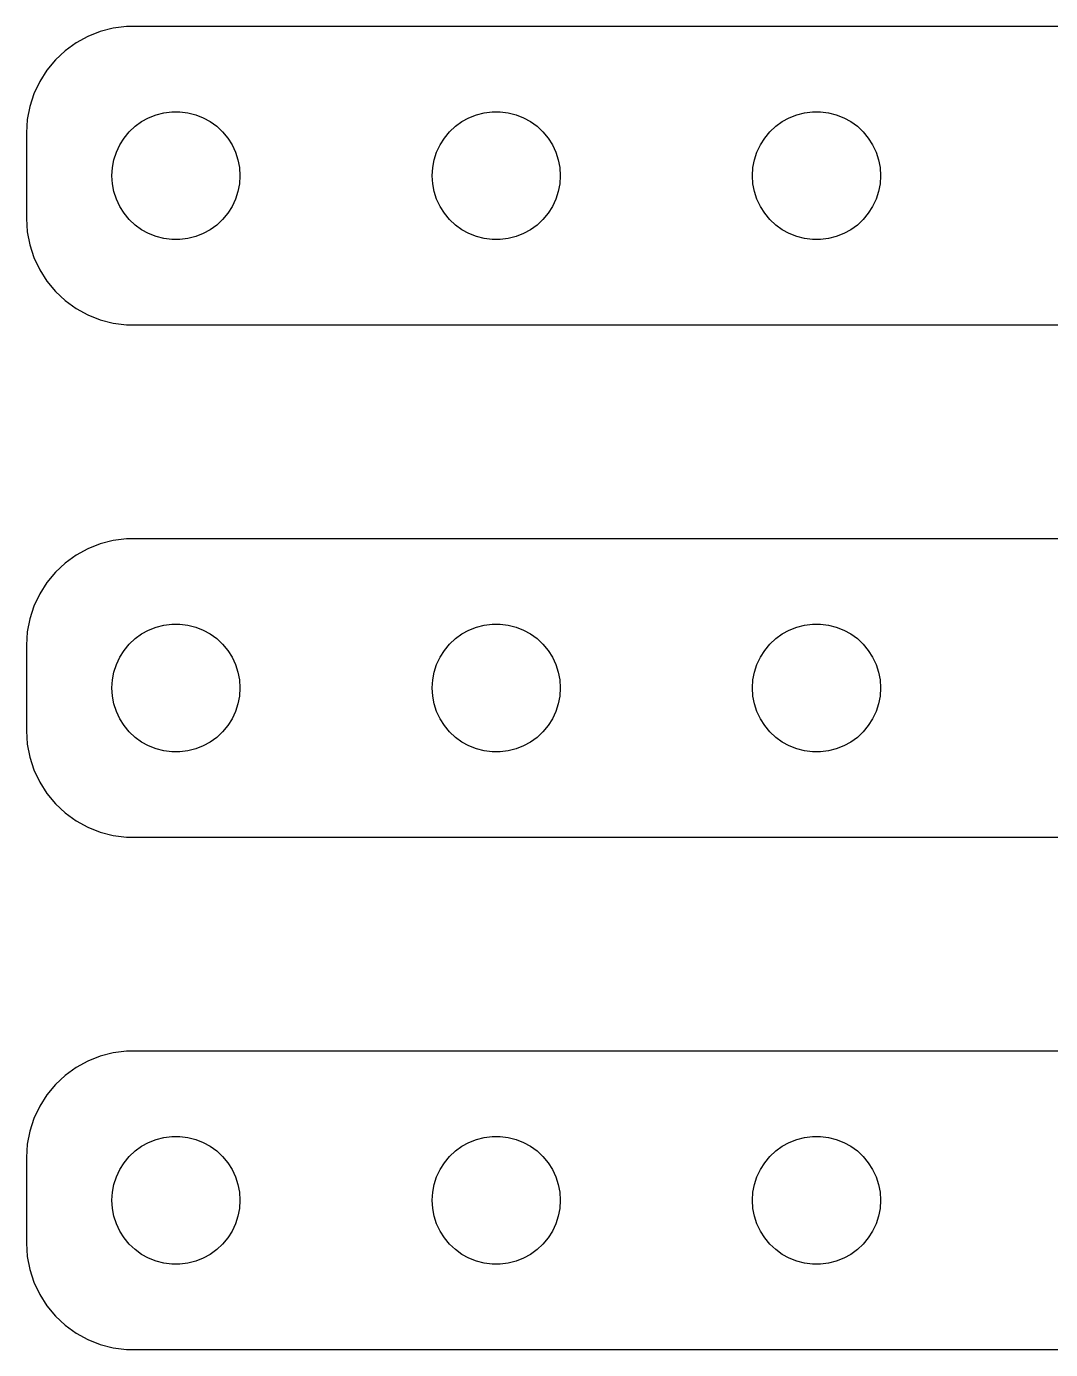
# Model space of a CAD drawing. Header units: metres. Extents: x -52 to 52, y 41 to 103.
# Drawn here: x -52 to -4, y 41 to 103 of the extents above; entities that cross this region are included whole.
import ezdxf

# ---------------------------------------------------------------- set-up
doc = ezdxf.new("R2010")
doc.units = ezdxf.units.M

msp = doc.modelspace()

# ---------------------------------------------------------------- linework, layer by layer
for p, q in [((-47.9369, 102.911), (-48.5451, 102.755)), ((-47.3139, 102.99), (-47.9369, 102.911)), ((47.3139, 102.99), (-47.3139, 102.99)), ((-49.1289, 102.524), (-49.6791, 102.222)), ((-48.5451, 102.755), (-49.1289, 102.524)), ((-50.1871, 101.853), (-50.6448, 101.423)), ((-49.6791, 102.222), (-50.1871, 101.853)), ((-50.6448, 101.423), (-51.0451, 100.939)), ((-51.3815, 100.409), (-51.6489, 99.8406)), ((-51.0451, 100.939), (-51.3815, 100.409)), ((-51.6489, 99.8406), (-51.8429, 99.2434)), ((-51.8429, 99.2434), (-51.9606, 98.6267)), ((-51.9606, 98.6267), (-52, 98)), ((-46.6075, 98.533), (-46.2773, 98.7145)), ((-46.2773, 98.7145), (-45.927, 98.8532)), ((-45.927, 98.8532), (-45.5621, 98.9469)), ((-45.5621, 98.9469), (-45.1884, 98.9941)), ((-45.1884, 98.9941), (-44.8116, 98.9941)), ((-44.8116, 98.9941), (-44.4379, 98.9469)), ((-44.4379, 98.9469), (-44.0729, 98.8532)), ((-44.0729, 98.8532), (-43.7227, 98.7145)), ((-43.7227, 98.7145), (-43.3925, 98.533)), ((-31.6075, 98.533), (-31.2773, 98.7145)), ((-31.2773, 98.7145), (-30.927, 98.8532)), ((-30.927, 98.8532), (-30.5621, 98.9469)), ((-30.5621, 98.9469), (-30.1884, 98.9941)), ((-30.1884, 98.9941), (-29.8116, 98.9941)), ((-29.8116, 98.9941), (-29.4379, 98.9469)), ((-29.4379, 98.9469), (-29.0729, 98.8532)), ((-29.0729, 98.8532), (-28.7227, 98.7145)), ((-28.7227, 98.7145), (-28.3925, 98.533)), ((-16.6075, 98.533), (-16.2773, 98.7145)), ((-16.2773, 98.7145), (-15.927, 98.8532)), ((-15.927, 98.8532), (-15.5621, 98.9469)), ((-15.5621, 98.9469), (-15.1884, 98.9941)), ((-15.1884, 98.9941), (-14.8116, 98.9941)), ((-14.8116, 98.9941), (-14.4379, 98.9469)), ((-14.4379, 98.9469), (-14.0729, 98.8532)), ((-14.0729, 98.8532), (-13.7227, 98.7145)), ((-13.7227, 98.7145), (-13.3925, 98.533)), ((-52, 98), (-52, 94)), ((-47.427, 97.7634), (-47.1869, 98.0536)), ((-47.1869, 98.0536), (-46.9123, 98.3115)), ((-46.9123, 98.3115), (-46.6075, 98.533)), ((-43.3925, 98.533), (-43.0877, 98.3115)), ((-43.0877, 98.3115), (-42.8131, 98.0536)), ((-42.8131, 98.0536), (-42.5729, 97.7634)), ((-32.427, 97.7634), (-32.1869, 98.0536)), ((-32.1869, 98.0536), (-31.9123, 98.3115)), ((-31.9123, 98.3115), (-31.6075, 98.533)), ((-28.3925, 98.533), (-28.0877, 98.3115)), ((-28.0877, 98.3115), (-27.8131, 98.0536)), ((-27.8131, 98.0536), (-27.5729, 97.7634)), ((-17.427, 97.7634), (-17.1869, 98.0536)), ((-17.1869, 98.0536), (-16.9123, 98.3115)), ((-16.9123, 98.3115), (-16.6075, 98.533)), ((-13.3925, 98.533), (-13.0877, 98.3115)), ((-13.0877, 98.3115), (-12.8131, 98.0536)), ((-12.8131, 98.0536), (-12.5729, 97.7634)), ((-47.7893, 97.1044), (-47.6289, 97.4453)), ((-47.6289, 97.4453), (-47.427, 97.7634)), ((-42.5729, 97.7634), (-42.3711, 97.4453)), ((-42.3711, 97.4453), (-42.2107, 97.1044)), ((-32.7893, 97.1044), (-32.6289, 97.4453)), ((-32.6289, 97.4453), (-32.427, 97.7634)), ((-27.5729, 97.7634), (-27.3711, 97.4453)), ((-27.3711, 97.4453), (-27.2107, 97.1044)), ((-17.7893, 97.1044), (-17.6289, 97.4453)), ((-17.6289, 97.4453), (-17.427, 97.7634)), ((-12.5729, 97.7634), (-12.3711, 97.4453)), ((-12.3711, 97.4453), (-12.2107, 97.1044)), ((-47.9763, 96.376), (-47.9057, 96.7461)), ((-47.9057, 96.7461), (-47.7893, 97.1044)), ((-42.2107, 97.1044), (-42.0942, 96.7461)), ((-42.0942, 96.7461), (-42.0237, 96.376)), ((-32.9763, 96.376), (-32.9057, 96.7461)), ((-32.9057, 96.7461), (-32.7893, 97.1044)), ((-27.2107, 97.1044), (-27.0942, 96.7461)), ((-27.0942, 96.7461), (-27.0237, 96.376)), ((-17.9763, 96.376), (-17.9057, 96.7461)), ((-17.9057, 96.7461), (-17.7893, 97.1044)), ((-12.2107, 97.1044), (-12.0942, 96.7461)), ((-12.0942, 96.7461), (-12.0237, 96.376)), ((-48, 96), (-47.9763, 96.376)), ((-42.0237, 96.376), (-42, 96)), ((-33, 96), (-32.9763, 96.376)), ((-27.0237, 96.376), (-27, 96)), ((-18, 96), (-17.9763, 96.376)), ((-12.0237, 96.376), (-12, 96)), ((-47.9763, 95.624), (-48, 96)), ((-47.9057, 95.2539), (-47.9763, 95.624)), ((-42.0237, 95.624), (-42.0942, 95.2539)), ((-42, 96), (-42.0237, 95.624)), ((-32.9763, 95.624), (-33, 96)), ((-32.9057, 95.2539), (-32.9763, 95.624)), ((-27.0237, 95.624), (-27.0942, 95.2539)), ((-27, 96), (-27.0237, 95.624)), ((-17.9763, 95.624), (-18, 96)), ((-17.9057, 95.2539), (-17.9763, 95.624)), ((-12.0237, 95.624), (-12.0942, 95.2539)), ((-12, 96), (-12.0237, 95.624)), ((-47.7893, 94.8956), (-47.9057, 95.2539)), ((-47.6289, 94.5547), (-47.7893, 94.8956)), ((-42.2107, 94.8956), (-42.3711, 94.5547)), ((-42.0942, 95.2539), (-42.2107, 94.8956)), ((-32.7893, 94.8956), (-32.9057, 95.2539)), ((-32.6289, 94.5547), (-32.7893, 94.8956)), ((-27.2107, 94.8956), (-27.3711, 94.5547)), ((-27.0942, 95.2539), (-27.2107, 94.8956)), ((-17.7893, 94.8956), (-17.9057, 95.2539)), ((-17.6289, 94.5547), (-17.7893, 94.8956)), ((-12.2107, 94.8956), (-12.3711, 94.5547)), ((-12.0942, 95.2539), (-12.2107, 94.8956)), ((-47.427, 94.2366), (-47.6289, 94.5547)), ((-47.1869, 93.9464), (-47.427, 94.2366)), ((-42.5729, 94.2366), (-42.8131, 93.9464)), ((-42.3711, 94.5547), (-42.5729, 94.2366)), ((-32.427, 94.2366), (-32.6289, 94.5547)), ((-32.1869, 93.9464), (-32.427, 94.2366)), ((-27.5729, 94.2366), (-27.8131, 93.9464)), ((-27.3711, 94.5547), (-27.5729, 94.2366)), ((-17.427, 94.2366), (-17.6289, 94.5547)), ((-17.1869, 93.9464), (-17.427, 94.2366)), ((-12.5729, 94.2366), (-12.8131, 93.9464)), ((-12.3711, 94.5547), (-12.5729, 94.2366)), ((-52, 94), (-51.9606, 93.3733)), ((-46.9123, 93.6885), (-47.1869, 93.9464)), ((-46.6075, 93.467), (-46.9123, 93.6885)), ((-43.0877, 93.6885), (-43.3925, 93.467)), ((-42.8131, 93.9464), (-43.0877, 93.6885)), ((-31.9123, 93.6885), (-32.1869, 93.9464)), ((-31.6075, 93.467), (-31.9123, 93.6885)), ((-28.0877, 93.6885), (-28.3925, 93.467)), ((-27.8131, 93.9464), (-28.0877, 93.6885)), ((-16.9123, 93.6885), (-17.1869, 93.9464)), ((-16.6075, 93.467), (-16.9123, 93.6885)), ((-13.0877, 93.6885), (-13.3925, 93.467)), ((-12.8131, 93.9464), (-13.0877, 93.6885)), ((-51.9606, 93.3733), (-51.8429, 92.7566)), ((-46.2773, 93.2855), (-46.6075, 93.467)), ((-45.927, 93.1468), (-46.2773, 93.2855)), ((-45.5621, 93.0531), (-45.927, 93.1468)), ((-45.1884, 93.0059), (-45.5621, 93.0531)), ((-44.8116, 93.0059), (-45.1884, 93.0059)), ((-44.4379, 93.0531), (-44.8116, 93.0059)), ((-44.0729, 93.1468), (-44.4379, 93.0531)), ((-43.7227, 93.2855), (-44.0729, 93.1468)), ((-43.3925, 93.467), (-43.7227, 93.2855)), ((-31.2773, 93.2855), (-31.6075, 93.467)), ((-30.927, 93.1468), (-31.2773, 93.2855)), ((-30.5621, 93.0531), (-30.927, 93.1468)), ((-30.1884, 93.0059), (-30.5621, 93.0531)), ((-29.8116, 93.0059), (-30.1884, 93.0059)), ((-29.4379, 93.0531), (-29.8116, 93.0059)), ((-29.0729, 93.1468), (-29.4379, 93.0531)), ((-28.7227, 93.2855), (-29.0729, 93.1468)), ((-28.3925, 93.467), (-28.7227, 93.2855)), ((-16.2773, 93.2855), (-16.6075, 93.467)), ((-15.927, 93.1468), (-16.2773, 93.2855)), ((-15.5621, 93.0531), (-15.927, 93.1468)), ((-15.1884, 93.0059), (-15.5621, 93.0531)), ((-14.8116, 93.0059), (-15.1884, 93.0059)), ((-14.4379, 93.0531), (-14.8116, 93.0059)), ((-14.0729, 93.1468), (-14.4379, 93.0531)), ((-13.7227, 93.2855), (-14.0729, 93.1468)), ((-13.3925, 93.467), (-13.7227, 93.2855)), ((-51.8429, 92.7566), (-51.6489, 92.1594)), ((-51.6489, 92.1594), (-51.3815, 91.5912)), ((-51.3815, 91.5912), (-51.0451, 91.0611)), ((-51.0451, 91.0611), (-50.6448, 90.5773)), ((-50.6448, 90.5773), (-50.1871, 90.1474)), ((-50.1871, 90.1474), (-49.6791, 89.7784)), ((-49.6791, 89.7784), (-49.1289, 89.4759)), ((-49.1289, 89.4759), (-48.5451, 89.2447)), ((-48.5451, 89.2447), (-47.9369, 89.0886)), ((-47.9369, 89.0886), (-47.3139, 89.0099)), ((-47.3139, 89.0099), (47.3139, 89.0099)), ((-48.5451, 78.7553), (-49.1289, 78.5241)), ((-47.9369, 78.9114), (-48.5451, 78.7553)), ((-47.3139, 78.9901), (-47.9369, 78.9114)), ((47.3139, 78.9901), (-47.3139, 78.9901)), ((-49.6791, 78.2216), (-50.1871, 77.8526)), ((-49.1289, 78.5241), (-49.6791, 78.2216)), ((-50.1871, 77.8526), (-50.6448, 77.4227)), ((-51.0451, 76.9389), (-51.3815, 76.4088)), ((-50.6448, 77.4227), (-51.0451, 76.9389)), ((-51.3815, 76.4088), (-51.6489, 75.8406)), ((-51.6489, 75.8406), (-51.8429, 75.2434)), ((-51.8429, 75.2434), (-51.9606, 74.6267)), ((-51.9606, 74.6267), (-52, 74)), ((-46.9123, 74.3115), (-46.6075, 74.533)), ((-46.6075, 74.533), (-46.2773, 74.7145)), ((-46.2773, 74.7145), (-45.927, 74.8532)), ((-45.927, 74.8532), (-45.5621, 74.9469)), ((-45.5621, 74.9469), (-45.1884, 74.9941)), ((-45.1884, 74.9941), (-44.8116, 74.9941)), ((-44.8116, 74.9941), (-44.4379, 74.9469)), ((-44.4379, 74.9469), (-44.0729, 74.8532)), ((-44.0729, 74.8532), (-43.7227, 74.7145)), ((-43.7227, 74.7145), (-43.3925, 74.533)), ((-43.3925, 74.533), (-43.0877, 74.3115)), ((-31.9123, 74.3115), (-31.6075, 74.533)), ((-31.6075, 74.533), (-31.2773, 74.7145)), ((-31.2773, 74.7145), (-30.927, 74.8532)), ((-30.927, 74.8532), (-30.5621, 74.9469)), ((-30.5621, 74.9469), (-30.1884, 74.9941)), ((-30.1884, 74.9941), (-29.8116, 74.9941)), ((-29.8116, 74.9941), (-29.4379, 74.9469)), ((-29.4379, 74.9469), (-29.0729, 74.8532)), ((-29.0729, 74.8532), (-28.7227, 74.7145)), ((-28.7227, 74.7145), (-28.3925, 74.533)), ((-28.3925, 74.533), (-28.0877, 74.3115)), ((-16.9123, 74.3115), (-16.6075, 74.533)), ((-16.6075, 74.533), (-16.2773, 74.7145)), ((-16.2773, 74.7145), (-15.927, 74.8532)), ((-15.927, 74.8532), (-15.5621, 74.9469)), ((-15.5621, 74.9469), (-15.1884, 74.9941)), ((-15.1884, 74.9941), (-14.8116, 74.9941)), ((-14.8116, 74.9941), (-14.4379, 74.9469)), ((-14.4379, 74.9469), (-14.0729, 74.8532)), ((-14.0729, 74.8532), (-13.7227, 74.7145)), ((-13.7227, 74.7145), (-13.3925, 74.533)), ((-13.3925, 74.533), (-13.0877, 74.3115)), ((-52, 74), (-52, 70)), ((-47.6289, 73.4453), (-47.427, 73.7634)), ((-47.427, 73.7634), (-47.1869, 74.0536)), ((-47.1869, 74.0536), (-46.9123, 74.3115)), ((-43.0877, 74.3115), (-42.8131, 74.0536)), ((-42.8131, 74.0536), (-42.5729, 73.7634)), ((-42.5729, 73.7634), (-42.3711, 73.4453)), ((-32.6289, 73.4453), (-32.427, 73.7634)), ((-32.427, 73.7634), (-32.1869, 74.0536)), ((-32.1869, 74.0536), (-31.9123, 74.3115)), ((-28.0877, 74.3115), (-27.8131, 74.0536)), ((-27.8131, 74.0536), (-27.5729, 73.7634)), ((-27.5729, 73.7634), (-27.3711, 73.4453)), ((-17.6289, 73.4453), (-17.427, 73.7634)), ((-17.427, 73.7634), (-17.1869, 74.0536)), ((-17.1869, 74.0536), (-16.9123, 74.3115)), ((-13.0877, 74.3115), (-12.8131, 74.0536)), ((-12.8131, 74.0536), (-12.5729, 73.7634)), ((-12.5729, 73.7634), (-12.3711, 73.4453)), ((-47.7893, 73.1044), (-47.6289, 73.4453)), ((-42.3711, 73.4453), (-42.2107, 73.1044)), ((-32.7893, 73.1044), (-32.6289, 73.4453)), ((-27.3711, 73.4453), (-27.2107, 73.1044)), ((-17.7893, 73.1044), (-17.6289, 73.4453)), ((-12.3711, 73.4453), (-12.2107, 73.1044)), ((-47.9763, 72.376), (-47.9057, 72.7461)), ((-47.9057, 72.7461), (-47.7893, 73.1044)), ((-42.2107, 73.1044), (-42.0942, 72.7461)), ((-42.0942, 72.7461), (-42.0237, 72.376)), ((-32.9763, 72.376), (-32.9057, 72.7461)), ((-32.9057, 72.7461), (-32.7893, 73.1044)), ((-27.2107, 73.1044), (-27.0942, 72.7461)), ((-27.0942, 72.7461), (-27.0237, 72.376)), ((-17.9763, 72.376), (-17.9057, 72.7461)), ((-17.9057, 72.7461), (-17.7893, 73.1044)), ((-12.2107, 73.1044), (-12.0942, 72.7461)), ((-12.0942, 72.7461), (-12.0237, 72.376)), ((-48, 72), (-47.9763, 72.376)), ((-47.9763, 71.624), (-48, 72)), ((-42.0237, 72.376), (-42, 72)), ((-42, 72), (-42.0237, 71.624)), ((-33, 72), (-32.9763, 72.376)), ((-32.9763, 71.624), (-33, 72)), ((-27.0237, 72.376), (-27, 72)), ((-27, 72), (-27.0237, 71.624)), ((-18, 72), (-17.9763, 72.376)), ((-17.9763, 71.624), (-18, 72)), ((-12.0237, 72.376), (-12, 72)), ((-12, 72), (-12.0237, 71.624)), ((-47.9057, 71.2539), (-47.9763, 71.624)), ((-42.0237, 71.624), (-42.0942, 71.2539)), ((-32.9057, 71.2539), (-32.9763, 71.624)), ((-27.0237, 71.624), (-27.0942, 71.2539)), ((-17.9057, 71.2539), (-17.9763, 71.624)), ((-12.0237, 71.624), (-12.0942, 71.2539)), ((-47.7893, 70.8956), (-47.9057, 71.2539)), ((-47.6289, 70.5547), (-47.7893, 70.8956)), ((-42.2107, 70.8956), (-42.3711, 70.5547)), ((-42.0942, 71.2539), (-42.2107, 70.8956)), ((-32.7893, 70.8956), (-32.9057, 71.2539)), ((-32.6289, 70.5547), (-32.7893, 70.8956)), ((-27.2107, 70.8956), (-27.3711, 70.5547)), ((-27.0942, 71.2539), (-27.2107, 70.8956)), ((-17.7893, 70.8956), (-17.9057, 71.2539)), ((-17.6289, 70.5547), (-17.7893, 70.8956)), ((-12.2107, 70.8956), (-12.3711, 70.5547)), ((-12.0942, 71.2539), (-12.2107, 70.8956)), ((-47.427, 70.2366), (-47.6289, 70.5547)), ((-47.1869, 69.9464), (-47.427, 70.2366)), ((-42.5729, 70.2366), (-42.8131, 69.9464)), ((-42.3711, 70.5547), (-42.5729, 70.2366)), ((-32.427, 70.2366), (-32.6289, 70.5547)), ((-32.1869, 69.9464), (-32.427, 70.2366)), ((-27.5729, 70.2366), (-27.8131, 69.9464)), ((-27.3711, 70.5547), (-27.5729, 70.2366)), ((-17.427, 70.2366), (-17.6289, 70.5547)), ((-17.1869, 69.9464), (-17.427, 70.2366)), ((-12.5729, 70.2366), (-12.8131, 69.9464)), ((-12.3711, 70.5547), (-12.5729, 70.2366)), ((-52, 70), (-51.9606, 69.3733)), ((-46.9123, 69.6885), (-47.1869, 69.9464)), ((-46.6075, 69.467), (-46.9123, 69.6885)), ((-46.2773, 69.2855), (-46.6075, 69.467)), ((-43.3925, 69.467), (-43.7227, 69.2855)), ((-43.0877, 69.6885), (-43.3925, 69.467)), ((-42.8131, 69.9464), (-43.0877, 69.6885)), ((-31.9123, 69.6885), (-32.1869, 69.9464)), ((-31.6075, 69.467), (-31.9123, 69.6885)), ((-31.2773, 69.2855), (-31.6075, 69.467)), ((-28.3925, 69.467), (-28.7227, 69.2855)), ((-28.0877, 69.6885), (-28.3925, 69.467)), ((-27.8131, 69.9464), (-28.0877, 69.6885)), ((-16.9123, 69.6885), (-17.1869, 69.9464)), ((-16.6075, 69.467), (-16.9123, 69.6885)), ((-16.2773, 69.2855), (-16.6075, 69.467)), ((-13.3925, 69.467), (-13.7227, 69.2855)), ((-13.0877, 69.6885), (-13.3925, 69.467)), ((-12.8131, 69.9464), (-13.0877, 69.6885)), ((-51.9606, 69.3733), (-51.8429, 68.7566)), ((-45.927, 69.1468), (-46.2773, 69.2855)), ((-45.5621, 69.0531), (-45.927, 69.1468)), ((-45.1884, 69.0059), (-45.5621, 69.0531)), ((-44.8116, 69.0059), (-45.1884, 69.0059)), ((-44.4379, 69.0531), (-44.8116, 69.0059)), ((-44.0729, 69.1468), (-44.4379, 69.0531)), ((-43.7227, 69.2855), (-44.0729, 69.1468)), ((-30.927, 69.1468), (-31.2773, 69.2855)), ((-30.5621, 69.0531), (-30.927, 69.1468)), ((-30.1884, 69.0059), (-30.5621, 69.0531)), ((-29.8116, 69.0059), (-30.1884, 69.0059)), ((-29.4379, 69.0531), (-29.8116, 69.0059)), ((-29.0729, 69.1468), (-29.4379, 69.0531)), ((-28.7227, 69.2855), (-29.0729, 69.1468)), ((-15.927, 69.1468), (-16.2773, 69.2855)), ((-15.5621, 69.0531), (-15.927, 69.1468)), ((-15.1884, 69.0059), (-15.5621, 69.0531)), ((-14.8116, 69.0059), (-15.1884, 69.0059)), ((-14.4379, 69.0531), (-14.8116, 69.0059)), ((-14.0729, 69.1468), (-14.4379, 69.0531)), ((-13.7227, 69.2855), (-14.0729, 69.1468)), ((-51.8429, 68.7566), (-51.6489, 68.1594)), ((-51.6489, 68.1594), (-51.3815, 67.5912)), ((-51.3815, 67.5912), (-51.0451, 67.0611)), ((-51.0451, 67.0611), (-50.6448, 66.5773)), ((-50.6448, 66.5773), (-50.1871, 66.1474)), ((-50.1871, 66.1474), (-49.6791, 65.7784)), ((-49.6791, 65.7784), (-49.1289, 65.4759)), ((-49.1289, 65.4759), (-48.5451, 65.2447)), ((-48.5451, 65.2447), (-47.9369, 65.0886)), ((-47.9369, 65.0886), (-47.3139, 65.0099)), ((-47.3139, 65.0099), (47.3139, 65.0099)), ((-48.5451, 54.7553), (-49.1289, 54.5241)), ((-47.9369, 54.9114), (-48.5451, 54.7553)), ((-47.3139, 54.9901), (-47.9369, 54.9114)), ((47.3139, 54.9901), (-47.3139, 54.9901)), ((-49.6791, 54.2216), (-50.1871, 53.8526)), ((-49.1289, 54.5241), (-49.6791, 54.2216)), ((-50.6448, 53.4227), (-51.0451, 52.9389)), ((-50.1871, 53.8526), (-50.6448, 53.4227)), ((-51.0451, 52.9389), (-51.3815, 52.4088)), ((-51.3815, 52.4088), (-51.6489, 51.8406)), ((-51.6489, 51.8406), (-51.8429, 51.2434)), ((-51.8429, 51.2434), (-51.9606, 50.6267)), ((-46.2773, 50.7145), (-45.927, 50.8532)), ((-45.927, 50.8532), (-45.5621, 50.9469)), ((-45.5621, 50.9469), (-45.1884, 50.9941)), ((-45.1884, 50.9941), (-44.8116, 50.9941)), ((-44.8116, 50.9941), (-44.4379, 50.9469)), ((-44.4379, 50.9469), (-44.0729, 50.8532)), ((-44.0729, 50.8532), (-43.7227, 50.7145)), ((-31.2773, 50.7145), (-30.927, 50.8532)), ((-30.927, 50.8532), (-30.5621, 50.9469)), ((-30.5621, 50.9469), (-30.1884, 50.9941)), ((-30.1884, 50.9941), (-29.8116, 50.9941)), ((-29.8116, 50.9941), (-29.4379, 50.9469)), ((-29.4379, 50.9469), (-29.0729, 50.8532)), ((-29.0729, 50.8532), (-28.7227, 50.7145)), ((-16.2773, 50.7145), (-15.927, 50.8532)), ((-15.927, 50.8532), (-15.5621, 50.9469)), ((-15.5621, 50.9469), (-15.1884, 50.9941)), ((-15.1884, 50.9941), (-14.8116, 50.9941)), ((-14.8116, 50.9941), (-14.4379, 50.9469)), ((-14.4379, 50.9469), (-14.0729, 50.8532)), ((-14.0729, 50.8532), (-13.7227, 50.7145)), ((-51.9606, 50.6267), (-52, 50)), ((-47.1869, 50.0536), (-46.9123, 50.3115)), ((-46.9123, 50.3115), (-46.6075, 50.533)), ((-46.6075, 50.533), (-46.2773, 50.7145)), ((-43.7227, 50.7145), (-43.3925, 50.533)), ((-43.3925, 50.533), (-43.0877, 50.3115)), ((-43.0877, 50.3115), (-42.8131, 50.0536)), ((-32.1869, 50.0536), (-31.9123, 50.3115)), ((-31.9123, 50.3115), (-31.6075, 50.533)), ((-31.6075, 50.533), (-31.2773, 50.7145)), ((-28.7227, 50.7145), (-28.3925, 50.533)), ((-28.3925, 50.533), (-28.0877, 50.3115)), ((-28.0877, 50.3115), (-27.8131, 50.0536)), ((-17.1869, 50.0536), (-16.9123, 50.3115)), ((-16.9123, 50.3115), (-16.6075, 50.533)), ((-16.6075, 50.533), (-16.2773, 50.7145)), ((-13.7227, 50.7145), (-13.3925, 50.533)), ((-13.3925, 50.533), (-13.0877, 50.3115)), ((-13.0877, 50.3115), (-12.8131, 50.0536)), ((-52, 50), (-52, 46)), ((-47.6289, 49.4453), (-47.427, 49.7634)), ((-47.427, 49.7634), (-47.1869, 50.0536)), ((-42.8131, 50.0536), (-42.5729, 49.7634)), ((-42.5729, 49.7634), (-42.3711, 49.4453)), ((-32.6289, 49.4453), (-32.427, 49.7634)), ((-32.427, 49.7634), (-32.1869, 50.0536)), ((-27.8131, 50.0536), (-27.5729, 49.7634)), ((-27.5729, 49.7634), (-27.3711, 49.4453)), ((-17.6289, 49.4453), (-17.427, 49.7634)), ((-17.427, 49.7634), (-17.1869, 50.0536)), ((-12.8131, 50.0536), (-12.5729, 49.7634)), ((-12.5729, 49.7634), (-12.3711, 49.4453)), ((-47.9057, 48.7461), (-47.7893, 49.1044)), ((-47.7893, 49.1044), (-47.6289, 49.4453)), ((-42.3711, 49.4453), (-42.2107, 49.1044)), ((-42.2107, 49.1044), (-42.0942, 48.7461)), ((-32.9057, 48.7461), (-32.7893, 49.1044)), ((-32.7893, 49.1044), (-32.6289, 49.4453)), ((-27.3711, 49.4453), (-27.2107, 49.1044)), ((-27.2107, 49.1044), (-27.0942, 48.7461)), ((-17.9057, 48.7461), (-17.7893, 49.1044)), ((-17.7893, 49.1044), (-17.6289, 49.4453)), ((-12.3711, 49.4453), (-12.2107, 49.1044)), ((-12.2107, 49.1044), (-12.0942, 48.7461)), ((-48, 48), (-47.9763, 48.376)), ((-47.9763, 48.376), (-47.9057, 48.7461)), ((-42.0942, 48.7461), (-42.0237, 48.376)), ((-42.0237, 48.376), (-42, 48)), ((-33, 48), (-32.9763, 48.376)), ((-32.9763, 48.376), (-32.9057, 48.7461)), ((-27.0942, 48.7461), (-27.0237, 48.376)), ((-27.0237, 48.376), (-27, 48)), ((-18, 48), (-17.9763, 48.376)), ((-17.9763, 48.376), (-17.9057, 48.7461)), ((-12.0942, 48.7461), (-12.0237, 48.376)), ((-12.0237, 48.376), (-12, 48)), ((-47.9763, 47.624), (-48, 48)), ((-42, 48), (-42.0237, 47.624)), ((-32.9763, 47.624), (-33, 48)), ((-27, 48), (-27.0237, 47.624)), ((-17.9763, 47.624), (-18, 48)), ((-12, 48), (-12.0237, 47.624)), ((-47.9057, 47.2539), (-47.9763, 47.624)), ((-47.7893, 46.8956), (-47.9057, 47.2539)), ((-42.0942, 47.2539), (-42.2107, 46.8956)), ((-42.0237, 47.624), (-42.0942, 47.2539)), ((-32.9057, 47.2539), (-32.9763, 47.624)), ((-32.7893, 46.8956), (-32.9057, 47.2539)), ((-27.0942, 47.2539), (-27.2107, 46.8956)), ((-27.0237, 47.624), (-27.0942, 47.2539)), ((-17.9057, 47.2539), (-17.9763, 47.624)), ((-17.7893, 46.8956), (-17.9057, 47.2539)), ((-12.0942, 47.2539), (-12.2107, 46.8956)), ((-12.0237, 47.624), (-12.0942, 47.2539)), ((-47.6289, 46.5547), (-47.7893, 46.8956)), ((-47.427, 46.2366), (-47.6289, 46.5547)), ((-42.3711, 46.5547), (-42.5729, 46.2366)), ((-42.2107, 46.8956), (-42.3711, 46.5547)), ((-32.6289, 46.5547), (-32.7893, 46.8956)), ((-32.427, 46.2366), (-32.6289, 46.5547)), ((-27.3711, 46.5547), (-27.5729, 46.2366)), ((-27.2107, 46.8956), (-27.3711, 46.5547)), ((-17.6289, 46.5547), (-17.7893, 46.8956)), ((-17.427, 46.2366), (-17.6289, 46.5547)), ((-12.3711, 46.5547), (-12.5729, 46.2366)), ((-12.2107, 46.8956), (-12.3711, 46.5547)), ((-52, 46), (-51.9606, 45.3733)), ((-47.1869, 45.9464), (-47.427, 46.2366)), ((-46.9123, 45.6885), (-47.1869, 45.9464)), ((-42.8131, 45.9464), (-43.0877, 45.6885)), ((-42.5729, 46.2366), (-42.8131, 45.9464)), ((-32.1869, 45.9464), (-32.427, 46.2366)), ((-31.9123, 45.6885), (-32.1869, 45.9464)), ((-27.8131, 45.9464), (-28.0877, 45.6885)), ((-27.5729, 46.2366), (-27.8131, 45.9464)), ((-17.1869, 45.9464), (-17.427, 46.2366)), ((-16.9123, 45.6885), (-17.1869, 45.9464)), ((-12.8131, 45.9464), (-13.0877, 45.6885)), ((-12.5729, 46.2366), (-12.8131, 45.9464)), ((-51.9606, 45.3733), (-51.8429, 44.7566)), ((-46.6075, 45.467), (-46.9123, 45.6885)), ((-46.2773, 45.2855), (-46.6075, 45.467)), ((-45.927, 45.1468), (-46.2773, 45.2855)), ((-43.7227, 45.2855), (-44.0729, 45.1468)), ((-43.3925, 45.467), (-43.7227, 45.2855)), ((-43.0877, 45.6885), (-43.3925, 45.467)), ((-31.6075, 45.467), (-31.9123, 45.6885)), ((-31.2773, 45.2855), (-31.6075, 45.467)), ((-30.927, 45.1468), (-31.2773, 45.2855)), ((-28.7227, 45.2855), (-29.0729, 45.1468)), ((-28.3925, 45.467), (-28.7227, 45.2855)), ((-28.0877, 45.6885), (-28.3925, 45.467)), ((-16.6075, 45.467), (-16.9123, 45.6885)), ((-16.2773, 45.2855), (-16.6075, 45.467)), ((-15.927, 45.1468), (-16.2773, 45.2855)), ((-13.7227, 45.2855), (-14.0729, 45.1468)), ((-13.3925, 45.467), (-13.7227, 45.2855)), ((-13.0877, 45.6885), (-13.3925, 45.467)), ((-51.8429, 44.7566), (-51.6489, 44.1594)), ((-45.5621, 45.0531), (-45.927, 45.1468)), ((-45.1884, 45.0059), (-45.5621, 45.0531)), ((-44.8116, 45.0059), (-45.1884, 45.0059)), ((-44.4379, 45.0531), (-44.8116, 45.0059)), ((-44.0729, 45.1468), (-44.4379, 45.0531)), ((-30.5621, 45.0531), (-30.927, 45.1468)), ((-30.1884, 45.0059), (-30.5621, 45.0531)), ((-29.8116, 45.0059), (-30.1884, 45.0059)), ((-29.4379, 45.0531), (-29.8116, 45.0059)), ((-29.0729, 45.1468), (-29.4379, 45.0531)), ((-15.5621, 45.0531), (-15.927, 45.1468)), ((-15.1884, 45.0059), (-15.5621, 45.0531)), ((-14.8116, 45.0059), (-15.1884, 45.0059)), ((-14.4379, 45.0531), (-14.8116, 45.0059)), ((-14.0729, 45.1468), (-14.4379, 45.0531)), ((-51.6489, 44.1594), (-51.3815, 43.5912)), ((-51.3815, 43.5912), (-51.0451, 43.0611)), ((-51.0451, 43.0611), (-50.6448, 42.5773)), ((-50.6448, 42.5773), (-50.1871, 42.1474)), ((-50.1871, 42.1474), (-49.6791, 41.7784)), ((-49.6791, 41.7784), (-49.1289, 41.4759)), ((-49.1289, 41.4759), (-48.5451, 41.2447)), ((-48.5451, 41.2447), (-47.9369, 41.0886)), ((-47.9369, 41.0886), (-47.3139, 41.0099)), ((-47.3139, 41.0099), (47.3139, 41.0099))]:
    msp.add_line(p, q)

doc.saveas('drawing.dxf')
